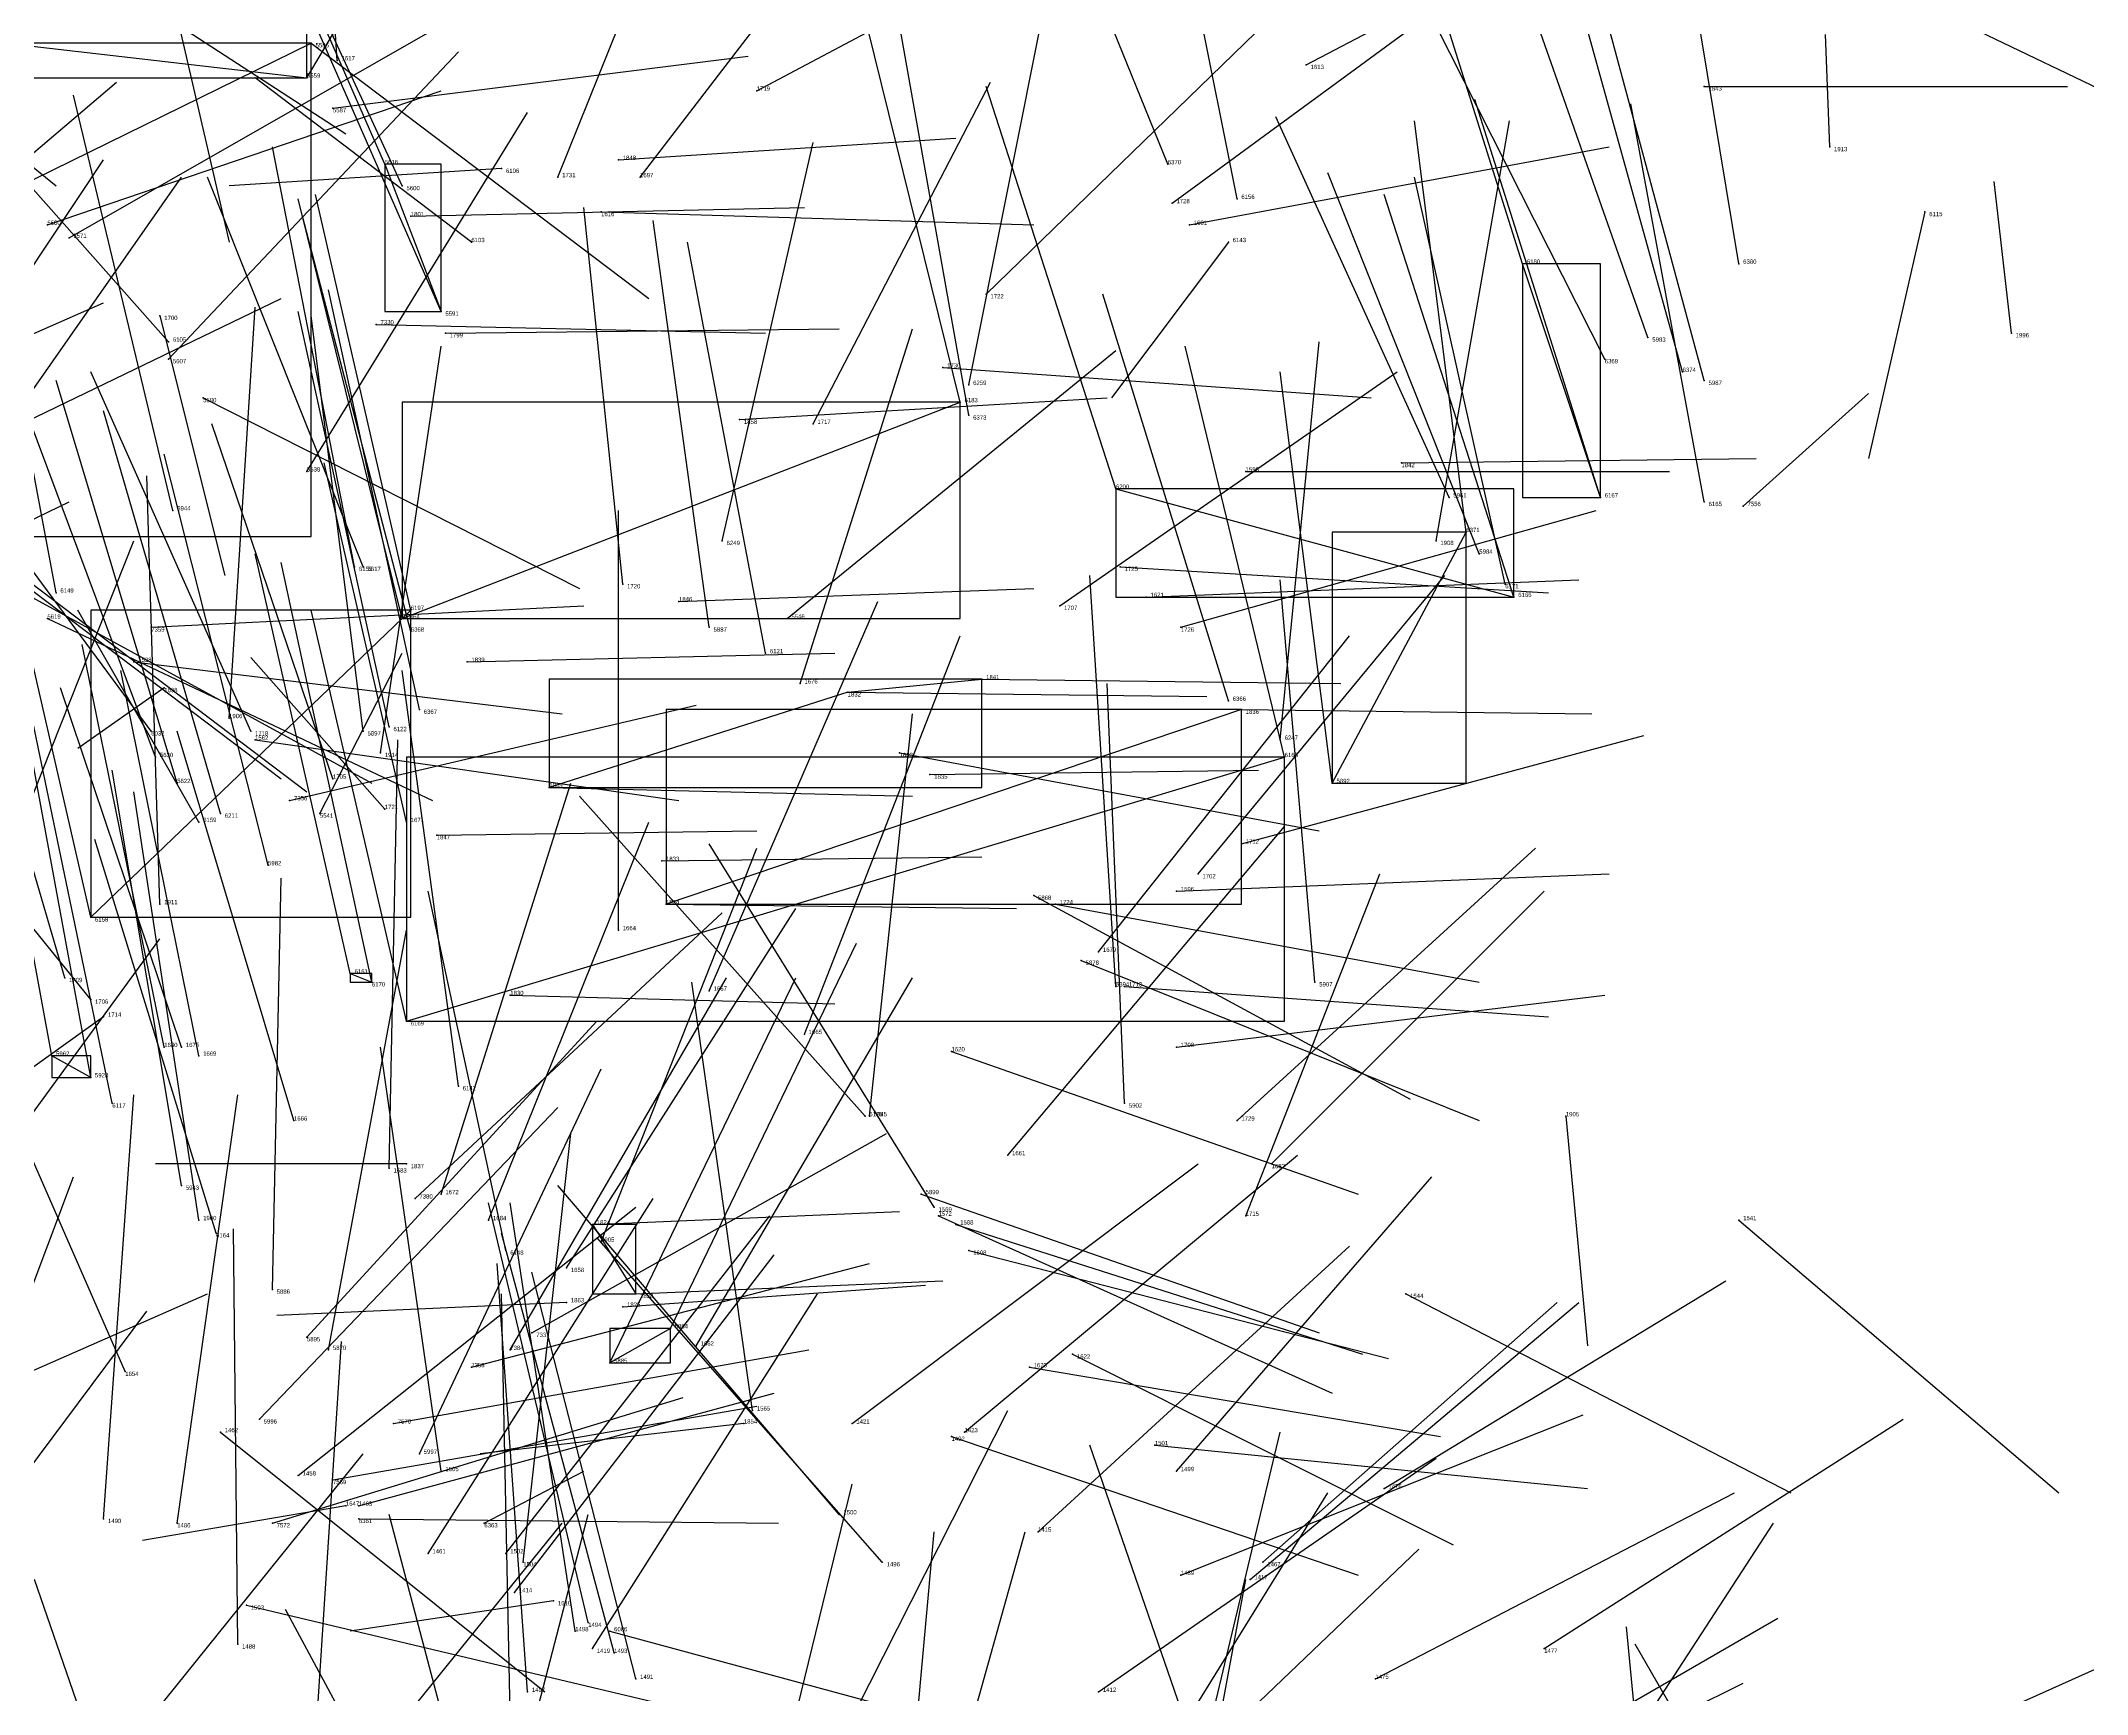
# Model space of a CAD drawing. Extents: x 59.1 to 70.8, y 600.3 to 605.1.
# Drawn here: x 67.4645 to 67.9375, y 603.9375 to 604.3195 of the extents above; entities that cross this region are included whole.
import ezdxf

# ---------------------------------------------------------------- set-up
doc = ezdxf.new("R2010")
doc.units = 0
for name, color, linetype in [('Clients', 3, 'CONTINUOUS'), ('Facilities', 3, 'CONTINUOUS'), ('Facilities_lines', 3, 'CONTINUOUS'), ('Min_max_boxes', 1, 'CONTINUOUS'), ('Normals', 1, 'CONTINUOUS'), ('Source_points', 5, 'CONTINUOUS'), ('Text', 3, 'CONTINUOUS')]:
    doc.layers.add(name, color=color, linetype=linetype)

msp = doc.modelspace()

# ---------------------------------------------------------------- linework, layer by layer
at = {"layer": 'Clients', "color": 5}
for p in [(67.527, 604.319, 454.376), (67.526, 604.311, 454.491), (67.807, 604.268, 453.675), (67.557, 604.257, 454.157), (67.677, 604.236, 453.695), (67.794, 604.206, 453.577), (67.805, 604.191, 453.707), (67.682, 604.172, 448.595), (67.752, 604.154, 453.634), (67.582, 604.147, 448.517), (67.476, 604.117, 453.85), (67.609, 604.12, 448.551), (67.541, 604.102, 453.667), (67.467, 604.085, 453.713), (67.602, 604.03, 448.551), (67.596, 604.014, 453.254)]:
    msp.add_point(p, dxfattribs=at)
at = {"layer": 'Facilities', "color": 3}
for p in [(67.533, 604.315, 452.743), (67.757, 604.314, 452.865), (67.63, 604.308, 452.739), (67.849, 604.309, 448.743), (67.532, 604.304, 454.423), (67.544, 604.291, 454.15), (67.598, 604.292, 448.657), (67.725, 604.291, 453.831), (67.878, 604.295, 449.548), (67.548, 604.286, 454.215), (67.571, 604.29, 457.759), (67.584, 604.288, 452.679), (67.603, 604.288, 452.668), (67.726, 604.282, 452.742), (67.741, 604.283, 453.681), (67.466, 604.277, 454.606), (67.55, 604.279, 448.488), (67.594, 604.28, 452.987), (67.73, 604.277, 452.939), (67.9, 604.28, 457.676), (67.471, 604.274, 454.599), (67.564, 604.273, 457.641), (67.739, 604.273, 457.819), (67.857, 604.268, 453.688), (67.683, 604.261, 452.644), (67.492, 604.256, 452.808), (67.542, 604.254, 461.869), (67.494, 604.25, 457.692), (67.558, 604.252, 448.445), (67.836, 604.251, 453.868), (67.92, 604.252, 449.548), (67.494, 604.246, 454.457), (67.673, 604.244, 452.931), (67.826, 604.246, 453.934), (67.679, 604.24, 456.631), (67.844, 604.243, 453.736), (67.849, 604.241, 453.799), (67.502, 604.237, 454.388), (67.626, 604.232, 448.669), (67.643, 604.231, 452.584), (67.679, 604.233, 453.54), (67.526, 604.22, 455.859), (67.743, 604.22, 452.816), (67.779, 604.222, 448.678), (67.713, 604.216, 453.78), (67.495, 604.211, 453.648), (67.79, 604.214, 453.873), (67.825, 604.214, 453.7), (67.849, 604.213, 453.686), (67.858, 604.212, 461.919), (67.622, 604.204, 456.636), (67.787, 604.204, 449.35), (67.797, 604.201, 453.773), (67.537, 604.198, 453.641), (67.539, 604.198, 454.106), (67.714, 604.198, 452.789), (67.468, 604.192, 453.572), (67.599, 604.194, 452.53), (67.803, 604.194, 453.639), (67.55, 604.188, 453.77), (67.612, 604.19, 448.672), (67.7, 604.189, 452.578), (67.72, 604.191, 452.723), (67.466, 604.186, 454.225), (67.49, 604.184, 461.441), (67.548, 604.186, 453.704), (67.55, 604.183, 453.836), (67.619, 604.184, 453.448), (67.637, 604.186, 455.805), (67.728, 604.184, 452.657), (67.632, 604.178, 453.528), (67.486, 604.176, 453.206), (67.563, 604.176, 448.56), (67.493, 604.17, 452.753), (67.64, 604.171, 452.465), (67.651, 604.169, 448.61), (67.508, 604.163, 449.257), (67.552, 604.165, 453.643), (67.739, 604.167, 453.754), (67.742, 604.165, 448.67), (67.49, 604.16, 457.364), (67.513, 604.16, 452.605), (67.539, 604.16, 453.466), (67.545, 604.161, 453.554), (67.491, 604.154, 454.082), (67.514, 604.158, 453.138), (67.543, 604.155, 449.267), (67.663, 604.155, 452.857), (67.751, 604.158, 456.665), (67.532, 604.149, 452.535), (67.67, 604.15, 448.67), (67.496, 604.148, 454.013), (67.522, 604.144, 461.278), (67.763, 604.148, 453.381), (67.506, 604.141, 453.944), (67.529, 604.141, 455.865), (67.544, 604.142, 452.839), (67.501, 604.139, 457.564), (67.549, 604.139, 452.462), (67.556, 604.136, 448.604), (67.608, 604.13, 448.652), (67.742, 604.134, 452.586), (67.517, 604.129, 453.873), (67.732, 604.127, 452.503), (67.694, 604.122, 453.244), (67.727, 604.123, 452.686), (67.492, 604.12, 449.163), (67.699, 604.12, 452.783), (67.598, 604.114, 452.38), (67.705, 604.107, 453.239), (67.709, 604.109, 452.34), (67.47, 604.103, 452.899), (67.536, 604.104, 453.734), (67.759, 604.102, 453.422), (67.476, 604.098, 452.824), (67.573, 604.099, 448.597), (67.619, 604.1, 452.252), (67.713, 604.101, 453.37), (67.715, 604.101, 452.713), (67.479, 604.094, 452.749), (67.549, 604.093, 453.598), (67.641, 604.09, 452.181), (67.493, 604.087, 452.677), (67.497, 604.087, 452.526), (67.501, 604.085, 452.452), (67.675, 604.086, 452.903), (67.727, 604.087, 452.644), (67.476, 604.08, 453.713), (67.561, 604.078, 453.465), (67.481, 604.074, 453.644), (67.715, 604.074, 453.253), (67.523, 604.07, 452.384), (67.655, 604.071, 457.826), (67.656, 604.071, 453.343), (67.741, 604.07, 452.512), (67.817, 604.071, 449.489), (67.545, 604.059, 452.31), (67.549, 604.06, 448.599), (67.688, 604.062, 452.116), (67.749, 604.06, 452.445), (67.497, 604.055, 453.574), (67.551, 604.052, 460.897), (67.557, 604.053, 452.238), (67.668, 604.053, 453.273), (67.671, 604.05, 453.208), (67.501, 604.047, 449.166), (67.568, 604.047, 452.167), (67.592, 604.046, 448.539), (67.672, 604.048, 453.142), (67.676, 604.046, 452.878), (67.743, 604.048, 452.555), (67.857, 604.047, 453.154), (67.505, 604.044, 453.506), (67.572, 604.04, 457.8), (67.594, 604.042, 453.321), (67.679, 604.04, 452.812), (67.586, 604.036, 452.096), (67.518, 604.031, 453.368), (67.586, 604.028, 448.605), (67.599, 604.027, 448.508), (67.78, 604.03, 453.087), (67.578, 604.021, 461.075), (67.61, 604.022, 453.252), (67.526, 604.02, 453.3), (67.531, 604.017, 453.232), (67.573, 604.017, 460.856), (67.616, 604.018, 452.025), (67.484, 604.012, 452.355), (67.564, 604.013, 461.201), (67.693, 604.013, 452.768), (67.703, 604.016, 452.677), (67.629, 604.003, 453.114), (67.506, 603.998, 452.288), (67.515, 604.001, 453.326), (67.546, 604, 461.331), (67.627, 604, 448.613), (67.652, 604, 451.957), (67.678, 603.998, 451.98), (67.552, 603.993, 453.277), (67.675, 603.997, 452.87), (67.722, 603.995, 452.607), (67.524, 603.988, 452.214), (67.557, 603.989, 453.16), (67.727, 603.989, 452.538), (67.532, 603.987, 461.458), (67.775, 603.985, 452.408), (67.535, 603.981, 448.577), (67.538, 603.981, 452.141), (67.649, 603.979, 452.849), (67.479, 603.978, 452.59), (67.496, 603.977, 452.948), (67.518, 603.977, 461.585), (67.538, 603.978, 454.902), (67.567, 603.977, 455.964), (67.695, 603.975, 451.891), (67.554, 603.97, 452.071), (67.572, 603.97, 453.092), (67.576, 603.968, 453.025), (67.659, 603.968, 452.975), (67.728, 603.965, 452.582), (67.747, 603.968, 452.471), (67.574, 603.961, 451.998), (67.744, 603.964, 451.898), (67.512, 603.958, 453.096), (67.583, 603.959, 448.525), (67.588, 603.952, 452.954), (67.591, 603.954, 452.888), (67.596, 603.952, 457.728), (67.51, 603.949, 452.518), (67.592, 603.948, 451.93), (67.597, 603.947, 452.824), (67.812, 603.948, 452.285), (67.602, 603.941, 452.69), (67.773, 603.941, 452.333), (67.577, 603.938, 452.548), (67.709, 603.938, 451.833)]:
    msp.add_point(p, dxfattribs=at)
at = {"layer": 'Facilities_lines', "color": 3}
for p, q in [((67.351, 604.331, 454.446), (67.526, 604.311, 454.491)), ((67.368, 604.241, 454.321), (67.527, 604.319, 454.376)), ((67.544, 604.291, 454.15), (67.557, 604.257, 454.157)), ((67.825, 604.214, 453.7), (67.807, 604.268, 453.675)), ((67.548, 604.186, 453.704), (67.677, 604.236, 453.695)), ((67.713, 604.216, 453.78), (67.805, 604.191, 453.707)), ((67.763, 604.148, 453.381), (67.794, 604.206, 453.577)), ((67.55, 604.188, 453.77), (67.476, 604.117, 453.85)), ((67.651, 604.169, 448.61), (67.582, 604.147, 448.517)), ((67.651, 604.169, 448.61), (67.682, 604.172, 448.595)), ((67.742, 604.165, 448.67), (67.609, 604.12, 448.551)), ((67.549, 604.093, 453.598), (67.752, 604.154, 453.634)), ((67.536, 604.104, 453.734), (67.541, 604.102, 453.667)), ((67.476, 604.08, 453.713), (67.467, 604.085, 453.713)), ((67.592, 604.046, 448.539), (67.602, 604.03, 448.551)), ((67.61, 604.022, 453.252), (67.596, 604.014, 453.254))]:
    msp.add_line(p, q, dxfattribs=at)
at = {"layer": 'Min_max_boxes', "color": 1}
for p, q in [((67.526, 604.311, 454.446), (67.526, 604.331, 454.446)), ((67.526, 604.311, 454.491), (67.526, 604.331, 454.491)), ((67.527, 604.319, 454.321), (67.359, 604.319, 454.321)), ((67.527, 604.319, 454.376), (67.359, 604.319, 454.376)), ((67.527, 604.205, 454.321), (67.527, 604.319, 454.321)), ((67.527, 604.205, 454.376), (67.527, 604.319, 454.376)), ((67.527, 604.319, 454.321), (67.527, 604.319, 454.376)), ((67.351, 604.311, 454.446), (67.526, 604.311, 454.446)), ((67.351, 604.311, 454.491), (67.526, 604.311, 454.491)), ((67.526, 604.311, 454.446), (67.526, 604.311, 454.491)), ((67.557, 604.291, 454.15), (67.544, 604.291, 454.15)), ((67.544, 604.291, 454.15), (67.544, 604.257, 454.15)), ((67.557, 604.291, 454.157), (67.544, 604.291, 454.157)), ((67.544, 604.291, 454.157), (67.544, 604.257, 454.157)), ((67.544, 604.291, 454.15), (67.544, 604.291, 454.157)), ((67.557, 604.257, 454.15), (67.557, 604.291, 454.15)), ((67.557, 604.257, 454.157), (67.557, 604.291, 454.157)), ((67.557, 604.291, 454.15), (67.557, 604.291, 454.157)), ((67.825, 604.268, 453.675), (67.807, 604.268, 453.675)), ((67.807, 604.268, 453.675), (67.807, 604.214, 453.675)), ((67.825, 604.268, 453.7), (67.807, 604.268, 453.7)), ((67.807, 604.268, 453.7), (67.807, 604.214, 453.7)), ((67.807, 604.268, 453.675), (67.807, 604.268, 453.7)), ((67.825, 604.214, 453.675), (67.825, 604.268, 453.675)), ((67.825, 604.214, 453.7), (67.825, 604.268, 453.7)), ((67.825, 604.268, 453.675), (67.825, 604.268, 453.7)), ((67.544, 604.257, 454.15), (67.557, 604.257, 454.15)), ((67.544, 604.257, 454.157), (67.557, 604.257, 454.157)), ((67.544, 604.257, 454.15), (67.544, 604.257, 454.157)), ((67.557, 604.257, 454.15), (67.557, 604.257, 454.157)), ((67.677, 604.236, 453.695), (67.548, 604.236, 453.695)), ((67.548, 604.236, 453.695), (67.548, 604.186, 453.695)), ((67.677, 604.236, 453.704), (67.548, 604.236, 453.704)), ((67.548, 604.236, 453.704), (67.548, 604.186, 453.704)), ((67.548, 604.236, 453.695), (67.548, 604.236, 453.704)), ((67.677, 604.186, 453.695), (67.677, 604.236, 453.695)), ((67.677, 604.186, 453.704), (67.677, 604.236, 453.704)), ((67.677, 604.236, 453.695), (67.677, 604.236, 453.704)), ((67.805, 604.216, 453.707), (67.713, 604.216, 453.707)), ((67.713, 604.216, 453.707), (67.713, 604.191, 453.707)), ((67.805, 604.216, 453.78), (67.713, 604.216, 453.78)), ((67.713, 604.216, 453.78), (67.713, 604.191, 453.78)), ((67.713, 604.216, 453.707), (67.713, 604.216, 453.78)), ((67.805, 604.191, 453.707), (67.805, 604.216, 453.707)), ((67.805, 604.191, 453.78), (67.805, 604.216, 453.78)), ((67.805, 604.216, 453.707), (67.805, 604.216, 453.78)), ((67.807, 604.214, 453.675), (67.825, 604.214, 453.675)), ((67.807, 604.214, 453.7), (67.825, 604.214, 453.7)), ((67.807, 604.214, 453.675), (67.807, 604.214, 453.7)), ((67.825, 604.214, 453.675), (67.825, 604.214, 453.7)), ((67.794, 604.206, 453.381), (67.763, 604.206, 453.381)), ((67.763, 604.206, 453.381), (67.763, 604.148, 453.381)), ((67.794, 604.206, 453.577), (67.763, 604.206, 453.577)), ((67.763, 604.206, 453.577), (67.763, 604.148, 453.577)), ((67.763, 604.206, 453.381), (67.763, 604.206, 453.577)), ((67.794, 604.148, 453.381), (67.794, 604.206, 453.381)), ((67.794, 604.148, 453.577), (67.794, 604.206, 453.577)), ((67.794, 604.206, 453.381), (67.794, 604.206, 453.577)), ((67.359, 604.205, 454.321), (67.527, 604.205, 454.321)), ((67.359, 604.205, 454.376), (67.527, 604.205, 454.376)), ((67.527, 604.205, 454.321), (67.527, 604.205, 454.376)), ((67.55, 604.188, 453.77), (67.476, 604.188, 453.77)), ((67.476, 604.188, 453.77), (67.476, 604.117, 453.77)), ((67.55, 604.188, 453.85), (67.476, 604.188, 453.85)), ((67.476, 604.188, 453.85), (67.476, 604.117, 453.85)), ((67.476, 604.188, 453.77), (67.476, 604.188, 453.85)), ((67.55, 604.117, 453.77), (67.55, 604.188, 453.77)), ((67.55, 604.117, 453.85), (67.55, 604.188, 453.85)), ((67.55, 604.188, 453.77), (67.55, 604.188, 453.85)), ((67.713, 604.191, 453.707), (67.805, 604.191, 453.707)), ((67.713, 604.191, 453.78), (67.805, 604.191, 453.78)), ((67.713, 604.191, 453.707), (67.713, 604.191, 453.78)), ((67.805, 604.191, 453.707), (67.805, 604.191, 453.78)), ((67.548, 604.186, 453.695), (67.677, 604.186, 453.695)), ((67.548, 604.186, 453.704), (67.677, 604.186, 453.704)), ((67.548, 604.186, 453.695), (67.548, 604.186, 453.704)), ((67.677, 604.186, 453.695), (67.677, 604.186, 453.704)), ((67.682, 604.172, 448.517), (67.582, 604.172, 448.517)), ((67.582, 604.172, 448.517), (67.582, 604.147, 448.517)), ((67.682, 604.172, 448.61), (67.582, 604.172, 448.61)), ((67.582, 604.172, 448.61), (67.582, 604.147, 448.61)), ((67.582, 604.172, 448.517), (67.582, 604.172, 448.61)), ((67.682, 604.147, 448.517), (67.682, 604.172, 448.517)), ((67.682, 604.147, 448.61), (67.682, 604.172, 448.61)), ((67.682, 604.172, 448.517), (67.682, 604.172, 448.61)), ((67.742, 604.165, 448.551), (67.609, 604.165, 448.551)), ((67.609, 604.165, 448.551), (67.609, 604.12, 448.551)), ((67.742, 604.165, 448.67), (67.609, 604.165, 448.67)), ((67.609, 604.165, 448.67), (67.609, 604.12, 448.67)), ((67.609, 604.165, 448.551), (67.609, 604.165, 448.67)), ((67.742, 604.12, 448.551), (67.742, 604.165, 448.551)), ((67.742, 604.12, 448.67), (67.742, 604.165, 448.67)), ((67.742, 604.165, 448.551), (67.742, 604.165, 448.67)), ((67.752, 604.154, 453.598), (67.549, 604.154, 453.598)), ((67.549, 604.154, 453.598), (67.549, 604.093, 453.598)), ((67.752, 604.154, 453.634), (67.549, 604.154, 453.634)), ((67.549, 604.154, 453.634), (67.549, 604.093, 453.634)), ((67.549, 604.154, 453.598), (67.549, 604.154, 453.634)), ((67.752, 604.093, 453.598), (67.752, 604.154, 453.598)), ((67.752, 604.093, 453.634), (67.752, 604.154, 453.634)), ((67.752, 604.154, 453.598), (67.752, 604.154, 453.634)), ((67.582, 604.147, 448.517), (67.682, 604.147, 448.517)), ((67.582, 604.147, 448.61), (67.682, 604.147, 448.61)), ((67.582, 604.147, 448.517), (67.582, 604.147, 448.61)), ((67.682, 604.147, 448.517), (67.682, 604.147, 448.61)), ((67.763, 604.148, 453.381), (67.794, 604.148, 453.381)), ((67.763, 604.148, 453.577), (67.794, 604.148, 453.577)), ((67.763, 604.148, 453.381), (67.763, 604.148, 453.577)), ((67.794, 604.148, 453.381), (67.794, 604.148, 453.577)), ((67.476, 604.117, 453.77), (67.55, 604.117, 453.77)), ((67.476, 604.117, 453.85), (67.55, 604.117, 453.85)), ((67.476, 604.117, 453.77), (67.476, 604.117, 453.85)), ((67.55, 604.117, 453.77), (67.55, 604.117, 453.85)), ((67.609, 604.12, 448.551), (67.742, 604.12, 448.551)), ((67.609, 604.12, 448.67), (67.742, 604.12, 448.67)), ((67.609, 604.12, 448.551), (67.609, 604.12, 448.67)), ((67.742, 604.12, 448.551), (67.742, 604.12, 448.67)), ((67.541, 604.104, 453.667), (67.536, 604.104, 453.667)), ((67.536, 604.104, 453.667), (67.536, 604.102, 453.667)), ((67.541, 604.104, 453.734), (67.536, 604.104, 453.734)), ((67.536, 604.104, 453.734), (67.536, 604.102, 453.734)), ((67.536, 604.104, 453.667), (67.536, 604.104, 453.734)), ((67.536, 604.102, 453.667), (67.541, 604.102, 453.667)), ((67.536, 604.102, 453.734), (67.541, 604.102, 453.734)), ((67.536, 604.102, 453.667), (67.536, 604.102, 453.734)), ((67.541, 604.102, 453.667), (67.541, 604.104, 453.667)), ((67.541, 604.102, 453.734), (67.541, 604.104, 453.734)), ((67.541, 604.104, 453.667), (67.541, 604.104, 453.734)), ((67.541, 604.102, 453.667), (67.541, 604.102, 453.734)), ((67.549, 604.093, 453.598), (67.752, 604.093, 453.598)), ((67.549, 604.093, 453.634), (67.752, 604.093, 453.634)), ((67.549, 604.093, 453.598), (67.549, 604.093, 453.634)), ((67.752, 604.093, 453.598), (67.752, 604.093, 453.634)), ((67.476, 604.085, 453.713), (67.467, 604.085, 453.713)), ((67.467, 604.085, 453.713), (67.467, 604.08, 453.713)), ((67.476, 604.085, 453.713), (67.467, 604.085, 453.713)), ((67.467, 604.085, 453.713), (67.467, 604.08, 453.713)), ((67.467, 604.085, 453.713), (67.467, 604.085, 453.713)), ((67.476, 604.08, 453.713), (67.476, 604.085, 453.713)), ((67.476, 604.08, 453.713), (67.476, 604.085, 453.713)), ((67.476, 604.085, 453.713), (67.476, 604.085, 453.713)), ((67.467, 604.08, 453.713), (67.476, 604.08, 453.713)), ((67.467, 604.08, 453.713), (67.476, 604.08, 453.713)), ((67.467, 604.08, 453.713), (67.467, 604.08, 453.713)), ((67.476, 604.08, 453.713), (67.476, 604.08, 453.713)), ((67.602, 604.046, 448.539), (67.592, 604.046, 448.539)), ((67.592, 604.046, 448.539), (67.592, 604.03, 448.539)), ((67.602, 604.046, 448.551), (67.592, 604.046, 448.551)), ((67.592, 604.046, 448.551), (67.592, 604.03, 448.551)), ((67.592, 604.046, 448.539), (67.592, 604.046, 448.551)), ((67.602, 604.03, 448.539), (67.602, 604.046, 448.539)), ((67.602, 604.03, 448.551), (67.602, 604.046, 448.551)), ((67.602, 604.046, 448.539), (67.602, 604.046, 448.551)), ((67.592, 604.03, 448.539), (67.602, 604.03, 448.539)), ((67.592, 604.03, 448.551), (67.602, 604.03, 448.551)), ((67.592, 604.03, 448.539), (67.592, 604.03, 448.551)), ((67.602, 604.03, 448.539), (67.602, 604.03, 448.551)), ((67.61, 604.022, 453.252), (67.596, 604.022, 453.252)), ((67.596, 604.022, 453.252), (67.596, 604.014, 453.252)), ((67.61, 604.022, 453.254), (67.596, 604.022, 453.254)), ((67.596, 604.022, 453.254), (67.596, 604.014, 453.254)), ((67.596, 604.022, 453.252), (67.596, 604.022, 453.254)), ((67.61, 604.014, 453.252), (67.61, 604.022, 453.252)), ((67.61, 604.014, 453.254), (67.61, 604.022, 453.254)), ((67.61, 604.022, 453.252), (67.61, 604.022, 453.254)), ((67.596, 604.014, 453.252), (67.61, 604.014, 453.252)), ((67.596, 604.014, 453.254), (67.61, 604.014, 453.254)), ((67.596, 604.014, 453.252), (67.596, 604.014, 453.254)), ((67.61, 604.014, 453.252), (67.61, 604.014, 453.254))]:
    msp.add_line(p, q, dxfattribs=at)
at = {"layer": 'Normals', "color": 1}
for p, q in [((67.526, 604.311, 454.491), (67.576, 604.395, 454.511)), ((67.533, 604.315, 452.743), (67.528, 604.391, 452.678)), ((67.544, 604.291, 454.15), (67.505, 604.38, 454.127)), ((67.725, 604.291, 453.831), (67.689, 604.38, 453.803)), ((67.741, 604.283, 453.681), (67.722, 604.378, 453.656)), ((67.548, 604.286, 454.215), (67.507, 604.375, 454.195)), ((67.584, 604.288, 452.679), (67.615, 604.365, 452.623)), ((67.603, 604.288, 452.668), (67.656, 604.357, 452.619)), ((67.757, 604.314, 452.865), (67.839, 604.357, 452.827)), ((67.807, 604.268, 453.675), (67.778, 604.36, 453.647)), ((67.857, 604.268, 453.688), (67.842, 604.359, 453.649)), ((67.452, 604.352, 454.315), (67.535, 604.298, 454.332)), ((67.63, 604.308, 452.739), (67.711, 604.351, 452.699)), ((67.393, 604.347, 454.388), (67.468, 604.286, 454.412)), ((67.557, 604.257, 454.157), (67.518, 604.346, 454.134)), ((67.493, 604.338, 452.808), (67.508, 604.273, 452.883)), ((67.836, 604.251, 453.868), (67.805, 604.339, 453.833)), ((67.726, 604.282, 452.742), (67.801, 604.337, 452.705)), ((67.677, 604.236, 453.695), (67.653, 604.333, 453.684)), ((67.679, 604.233, 453.54), (67.662, 604.329, 453.517)), ((67.679, 604.24, 456.631), (67.697, 604.33, 456.591)), ((67.826, 604.246, 453.934), (67.783, 604.331, 453.903)), ((67.844, 604.243, 453.736), (67.819, 604.333, 453.7)), ((67.849, 604.241, 453.799), (67.825, 604.33, 453.761)), ((67.962, 604.298, 457.631), (67.889, 604.333, 457.689)), ((67.683, 604.261, 452.644), (67.748, 604.324, 452.602)), ((67.471, 604.274, 454.599), (67.555, 604.322, 454.625)), ((67.527, 604.319, 454.376), (67.605, 604.26, 454.397)), ((67.878, 604.295, 449.548), (67.877, 604.321, 449.645)), ((67.494, 604.246, 454.457), (67.561, 604.317, 454.478)), ((67.532, 604.304, 454.423), (67.628, 604.316, 454.449)), ((67.408, 604.247, 454.779), (67.482, 604.31, 454.803)), ((67.564, 604.273, 457.641), (67.514, 604.311, 457.719)), ((67.643, 604.231, 452.584), (67.684, 604.31, 452.538)), ((67.466, 604.277, 454.606), (67.557, 604.308, 454.634)), ((67.495, 604.211, 453.648), (67.472, 604.307, 453.633)), ((67.713, 604.216, 453.78), (67.683, 604.309, 453.757)), ((67.825, 604.214, 453.7), (67.796, 604.306, 453.672)), ((67.849, 604.213, 453.686), (67.832, 604.305, 453.65)), ((67.849, 604.309, 448.743), (67.933, 604.309, 448.689)), ((67.526, 604.22, 455.859), (67.577, 604.303, 455.883)), ((67.79, 604.214, 453.873), (67.75, 604.302, 453.849)), ((67.794, 604.206, 453.577), (67.782, 604.301, 453.549)), ((67.787, 604.204, 449.35), (67.804, 604.301, 449.331)), ((67.598, 604.292, 448.657), (67.676, 604.297, 448.595)), ((67.622, 604.204, 456.636), (67.643, 604.296, 456.602)), ((67.425, 604.211, 455.849), (67.479, 604.292, 455.872)), ((67.537, 604.198, 453.641), (67.518, 604.295, 453.626)), ((67.73, 604.277, 452.939), (67.827, 604.295, 452.921)), ((67.441, 604.208, 454.499), (67.497, 604.288, 454.52)), ((67.468, 604.192, 453.572), (67.45, 604.288, 453.551)), ((67.494, 604.25, 457.692), (67.462, 604.286, 457.78)), ((67.539, 604.198, 454.106), (67.503, 604.288, 454.083)), ((67.571, 604.29, 457.759), (67.508, 604.286, 457.837)), ((67.797, 604.201, 453.773), (67.762, 604.289, 453.742)), ((67.803, 604.194, 453.639), (67.782, 604.288, 453.612)), ((67.92, 604.252, 449.548), (67.916, 604.287, 449.642)), ((67.548, 604.186, 453.704), (67.524, 604.283, 453.694)), ((67.55, 604.188, 453.77), (67.528, 604.284, 453.756)), ((67.805, 604.191, 453.707), (67.775, 604.284, 453.683)), ((67.55, 604.183, 453.836), (67.525, 604.279, 453.82)), ((67.55, 604.279, 448.488), (67.641, 604.281, 448.447)), ((67.599, 604.194, 452.53), (67.59, 604.281, 452.481)), ((67.594, 604.28, 452.987), (67.694, 604.277, 452.985)), ((67.619, 604.184, 453.448), (67.606, 604.278, 453.417)), ((67.9, 604.28, 457.676), (67.887, 604.223, 457.757)), ((67.632, 604.178, 453.528), (67.614, 604.273, 453.503)), ((67.739, 604.273, 457.819), (67.712, 604.237, 457.908)), ((67.39, 604.22, 454.855), (67.479, 604.259, 454.878)), ((67.433, 604.218, 454.636), (67.52, 604.26, 454.663)), ((67.508, 604.163, 449.257), (67.514, 604.258, 449.227)), ((67.552, 604.165, 453.643), (67.531, 604.262, 453.63)), ((67.739, 604.167, 453.754), (67.71, 604.261, 453.736)), ((67.492, 604.256, 452.808), (67.507, 604.196, 452.887)), ((67.545, 604.161, 453.554), (67.524, 604.257, 453.534)), ((67.539, 604.16, 453.466), (67.527, 604.256, 453.441)), ((67.542, 604.254, 461.869), (67.632, 604.252, 461.913)), ((67.558, 604.252, 448.445), (67.649, 604.253, 448.403)), ((67.64, 604.171, 452.465), (67.666, 604.253, 452.414)), ((67.543, 604.155, 449.267), (67.557, 604.249, 449.235)), ((67.752, 604.154, 453.634), (67.729, 604.249, 453.614)), ((67.751, 604.158, 456.665), (67.76, 604.25, 456.626)), ((67.491, 604.154, 454.082), (67.457, 604.245, 454.057)), ((67.637, 604.186, 455.805), (67.713, 604.248, 455.789)), ((67.673, 604.244, 452.931), (67.772, 604.237, 452.921)), ((67.496, 604.148, 454.013), (67.468, 604.241, 453.99)), ((67.513, 604.16, 452.605), (67.476, 604.243, 452.562)), ((67.7, 604.189, 452.578), (67.778, 604.243, 452.546)), ((67.763, 604.148, 453.381), (67.751, 604.243, 453.352)), ((67.506, 604.141, 453.944), (67.479, 604.234, 453.92)), ((67.502, 604.237, 454.388), (67.589, 604.193, 454.411)), ((67.626, 604.232, 448.669), (67.711, 604.237, 448.617)), ((67.858, 604.212, 461.919), (67.887, 604.238, 462.011)), ((67.532, 604.149, 452.535), (67.504, 604.231, 452.485)), ((67.517, 604.129, 453.873), (67.493, 604.224, 453.854)), ((67.549, 604.139, 452.462), (67.53, 604.222, 452.409)), ((67.743, 604.22, 452.816), (67.841, 604.22, 452.837)), ((67.779, 604.222, 448.678), (67.861, 604.223, 448.62)), ((67.492, 604.12, 449.163), (67.489, 604.219, 449.154)), ((67.384, 604.171, 454.628), (67.471, 604.213, 454.655)), ((67.476, 604.117, 453.85), (67.454, 604.213, 453.835)), ((67.598, 604.114, 452.38), (67.598, 604.211, 452.355)), ((67.728, 604.184, 452.657), (67.824, 604.211, 452.65)), ((67.442, 604.208, 454.433), (67.52, 604.149, 454.452)), ((67.49, 604.16, 457.364), (67.456, 604.206, 457.446)), ((67.448, 604.205, 454.363), (67.526, 604.146, 454.384)), ((67.449, 604.111, 453.047), (67.486, 604.204, 453.054)), ((67.536, 604.104, 453.734), (67.514, 604.201, 453.723)), ((67.541, 604.102, 453.667), (67.52, 604.199, 453.656)), ((67.714, 604.198, 452.789), (67.813, 604.192, 452.802)), ((67.455, 604.195, 454.293), (67.541, 604.148, 454.311)), ((67.612, 604.19, 448.672), (67.694, 604.193, 448.614)), ((67.713, 604.101, 453.37), (67.707, 604.196, 453.34)), ((67.72, 604.191, 452.723), (67.82, 604.195, 452.719)), ((67.732, 604.127, 452.503), (67.789, 604.196, 452.457)), ((67.759, 604.102, 453.422), (67.751, 604.195, 453.387)), ((67.501, 604.139, 457.564), (67.473, 604.188, 457.647)), ((67.49, 604.184, 461.441), (67.59, 604.189, 461.436)), ((67.549, 604.093, 453.598), (67.527, 604.188, 453.579)), ((67.619, 604.1, 452.252), (67.658, 604.19, 452.233)), ((67.47, 604.103, 452.899), (67.446, 604.185, 452.951)), ((67.467, 604.085, 453.713), (67.449, 604.183, 453.7)), ((67.466, 604.186, 454.225), (67.555, 604.144, 454.242)), ((67.641, 604.09, 452.181), (67.677, 604.182, 452.162)), ((67.709, 604.109, 452.34), (67.767, 604.182, 452.305)), ((67.476, 604.08, 453.713), (67.458, 604.178, 453.7)), ((67.493, 604.087, 452.677), (67.474, 604.18, 452.647)), ((67.529, 604.141, 455.865), (67.548, 604.178, 455.956)), ((67.563, 604.176, 448.56), (67.648, 604.178, 448.507)), ((67.501, 604.085, 452.452), (67.483, 604.174, 452.41)), ((67.486, 604.176, 453.206), (67.585, 604.164, 453.212)), ((67.544, 604.142, 452.839), (67.513, 604.177, 452.927)), ((67.561, 604.078, 453.465), (67.548, 604.174, 453.438)), ((67.481, 604.074, 453.644), (67.461, 604.17, 453.623)), ((67.497, 604.087, 452.526), (67.469, 604.17, 452.478)), ((67.493, 604.17, 452.753), (67.473, 604.156, 452.85)), ((67.651, 604.169, 448.61), (67.734, 604.168, 448.555)), ((67.682, 604.172, 448.595), (67.765, 604.171, 448.54)), ((67.715, 604.074, 453.253), (67.711, 604.171, 453.229)), ((67.522, 604.144, 461.278), (67.616, 604.166, 461.252)), ((67.656, 604.071, 453.343), (67.666, 604.164, 453.308)), ((67.742, 604.165, 448.67), (67.823, 604.164, 448.611)), ((67.523, 604.07, 452.384), (67.496, 604.16, 452.349)), ((67.742, 604.134, 452.586), (67.835, 604.159, 452.558)), ((67.514, 604.158, 453.138), (67.612, 604.144, 453.149)), ((67.545, 604.059, 452.31), (67.547, 604.158, 452.294)), ((67.663, 604.155, 452.857), (67.76, 604.137, 452.873)), ((67.497, 604.055, 453.574), (67.481, 604.151, 453.553)), ((67.67, 604.15, 448.67), (67.746, 604.151, 448.606)), ((67.501, 604.047, 449.166), (67.486, 604.146, 449.173)), ((67.557, 604.053, 452.238), (67.587, 604.148, 452.226)), ((67.582, 604.147, 448.517), (67.666, 604.145, 448.462)), ((67.655, 604.071, 457.826), (67.589, 604.145, 457.837)), ((67.476, 604.098, 452.824), (67.442, 604.14, 452.908)), ((67.505, 604.044, 453.506), (67.477, 604.135, 453.477)), ((67.556, 604.136, 448.604), (67.63, 604.137, 448.537)), ((67.568, 604.047, 452.167), (67.605, 604.139, 452.155)), ((67.688, 604.062, 452.116), (67.752, 604.138, 452.1)), ((67.594, 604.042, 453.321), (67.63, 604.133, 453.298)), ((67.608, 604.13, 448.652), (67.682, 604.131, 448.585)), ((67.671, 604.05, 453.208), (67.619, 604.134, 453.189)), ((67.741, 604.07, 452.512), (67.81, 604.133, 452.477)), ((67.518, 604.031, 453.368), (67.52, 604.126, 453.336)), ((67.727, 604.123, 452.686), (67.827, 604.127, 452.691)), ((67.743, 604.048, 452.555), (67.774, 604.127, 452.501)), ((67.572, 604.04, 457.8), (67.554, 604.123, 457.852)), ((67.694, 604.122, 453.244), (67.781, 604.075, 453.26)), ((67.749, 604.06, 452.445), (67.812, 604.123, 452.399)), ((67.551, 604.052, 460.897), (67.622, 604.118, 460.874)), ((67.586, 604.036, 452.096), (67.639, 604.119, 452.081)), ((67.609, 604.12, 448.551), (67.69, 604.119, 448.492)), ((67.699, 604.12, 452.783), (67.797, 604.102, 452.795)), ((67.435, 604.034, 462.338), (67.492, 604.112, 462.363)), ((67.531, 604.017, 453.232), (67.549, 604.114, 453.214)), ((67.61, 604.022, 453.252), (67.653, 604.111, 453.238)), ((67.705, 604.107, 453.239), (67.797, 604.07, 453.256)), ((67.573, 604.017, 460.856), (67.623, 604.103, 460.858)), ((67.596, 604.014, 453.254), (67.639, 604.103, 453.24)), ((67.629, 604.003, 453.114), (67.615, 604.102, 453.116)), ((67.616, 604.018, 452.025), (67.666, 604.103, 452.006)), ((67.484, 604.012, 452.355), (67.445, 604.101, 452.329)), ((67.573, 604.099, 448.597), (67.648, 604.097, 448.53)), ((67.715, 604.101, 452.713), (67.813, 604.094, 452.73)), ((67.727, 604.087, 452.644), (67.826, 604.099, 452.652)), ((67.479, 604.094, 452.749), (67.458, 604.079, 452.846)), ((67.526, 604.02, 453.3), (67.593, 604.093, 453.289)), ((67.557, 603.989, 453.16), (67.543, 604.087, 453.147)), ((67.675, 604.086, 452.903), (67.769, 604.053, 452.914)), ((67.552, 603.993, 453.277), (67.594, 604.082, 453.257)), ((67.479, 603.978, 452.59), (67.486, 604.076, 452.574)), ((67.496, 603.977, 452.948), (67.51, 604.076, 452.95)), ((67.515, 604.001, 453.326), (67.584, 604.073, 453.315)), ((67.817, 604.071, 449.489), (67.822, 604.018, 449.574)), ((67.576, 603.968, 453.025), (67.587, 604.067, 453.025)), ((67.578, 604.021, 461.075), (67.66, 604.067, 461.041)), ((67.549, 604.06, 448.599), (67.491, 604.06, 448.68)), ((67.652, 604, 451.957), (67.732, 604.06, 451.95)), ((67.678, 603.998, 451.98), (67.755, 604.062, 451.974)), ((67.437, 603.964, 452.44), (67.472, 604.057, 452.433)), ((67.649, 603.979, 452.849), (67.584, 604.055, 452.846)), ((67.727, 603.989, 452.538), (67.786, 604.057, 452.494)), ((67.524, 603.988, 452.214), (67.602, 604.05, 452.218)), ((67.554, 603.97, 452.071), (67.606, 604.052, 452.047)), ((67.591, 603.954, 452.888), (67.568, 604.051, 452.888)), ((67.588, 603.952, 452.954), (67.573, 604.051, 452.96)), ((67.668, 604.053, 453.273), (67.76, 604.021, 453.296)), ((67.51, 603.949, 452.518), (67.509, 604.045, 452.491)), ((67.572, 603.97, 453.092), (67.633, 604.048, 453.105)), ((67.592, 604.046, 448.539), (67.663, 604.049, 448.469)), ((67.672, 604.048, 453.142), (67.763, 604.007, 453.149)), ((67.676, 604.046, 452.878), (67.77, 604.016, 452.895)), ((67.857, 604.047, 453.154), (67.931, 603.984, 453.133)), ((67.597, 603.947, 452.824), (67.571, 604.044, 452.821)), ((67.659, 603.968, 452.975), (67.593, 604.043, 452.976)), ((67.679, 604.04, 452.812), (67.776, 604.015, 452.818)), ((67.695, 603.975, 451.891), (67.767, 604.041, 451.872)), ((67.564, 604.013, 461.201), (67.656, 604.037, 461.169)), ((67.577, 603.938, 452.548), (67.57, 604.037, 452.532)), ((67.574, 603.961, 451.998), (67.634, 604.039, 451.983)), ((67.602, 603.941, 452.69), (67.578, 604.035, 452.667)), ((67.599, 604.027, 448.508), (67.669, 604.032, 448.437)), ((67.602, 604.03, 448.551), (67.673, 604.033, 448.481)), ((67.775, 603.985, 452.408), (67.854, 604.033, 452.37)), ((67.421, 603.994, 461.853), (67.503, 604.03, 461.898)), ((67.43, 603.947, 462.353), (67.489, 604.026, 462.37)), ((67.586, 604.028, 448.605), (67.519, 604.025, 448.679)), ((67.573, 603.933, 452.696), (67.571, 604.03, 452.673)), ((67.592, 603.948, 451.93), (67.644, 604.03, 451.909)), ((67.744, 603.964, 451.898), (67.82, 604.028, 451.884)), ((67.747, 603.968, 452.471), (67.815, 604.028, 452.428)), ((67.78, 604.03, 453.087), (67.869, 603.984, 453.085)), ((67.528, 603.927, 452.446), (67.534, 604.019, 452.407)), ((67.546, 604, 461.331), (67.642, 604.017, 461.31)), ((67.693, 604.013, 452.768), (67.788, 603.997, 452.794)), ((67.703, 604.016, 452.677), (67.791, 603.972, 452.694)), ((67.538, 603.981, 452.141), (67.634, 604.007, 452.153)), ((67.518, 603.977, 461.585), (67.613, 604.006, 461.598)), ((67.532, 603.987, 461.458), (67.63, 604.004, 461.467)), ((67.646, 603.92, 451.788), (67.688, 604.003, 451.75)), ((67.506, 603.998, 452.288), (67.581, 603.938, 452.315)), ((67.627, 604, 448.613), (67.566, 603.993, 448.692)), ((67.728, 603.965, 452.582), (67.821, 604.002, 452.58)), ((67.728, 603.902, 460.923), (67.751, 603.998, 460.939)), ((67.812, 603.948, 452.285), (67.895, 604.001, 452.265)), ((67.481, 603.921, 462.528), (67.539, 603.993, 462.566)), ((67.675, 603.997, 452.87), (67.769, 603.965, 452.884)), ((67.736, 603.911, 457.707), (67.707, 603.995, 457.753)), ((67.722, 603.995, 452.607), (67.822, 603.985, 452.608)), ((67.567, 603.977, 455.964), (67.59, 603.989, 456.06)), ((67.709, 603.938, 451.833), (67.787, 603.992, 451.8)), ((67.632, 603.904, 452.487), (67.652, 603.986, 452.434)), ((67.713, 603.905, 452.446), (67.762, 603.984, 452.409)), ((67.773, 603.941, 452.333), (67.856, 603.984, 452.299)), ((67.535, 603.981, 448.577), (67.488, 603.973, 448.665)), ((67.569, 603.888, 458.248), (67.545, 603.979, 458.282)), ((67.566, 603.883, 452.307), (67.591, 603.979, 452.298)), ((67.522, 603.899, 462.193), (67.585, 603.977, 462.191)), ((67.538, 603.978, 454.902), (67.635, 603.977, 454.925)), ((67.662, 603.876, 460.308), (67.671, 603.975, 460.301)), ((67.668, 603.889, 452.464), (67.692, 603.975, 452.419)), ((67.811, 603.894, 449.071), (67.865, 603.977, 449.055)), ((67.715, 603.906, 452.376), (67.783, 603.971, 452.342)), ((67.493, 603.877, 458.232), (67.463, 603.964, 458.271)), ((67.726, 603.872, 451.656), (67.743, 603.964, 451.621)), ((67.512, 603.958, 453.096), (67.609, 603.935, 453.107)), ((67.562, 603.881, 451.995), (67.521, 603.957, 451.945)), ((67.583, 603.959, 448.525), (67.536, 603.952, 448.613)), ((67.781, 603.906, 451.831), (67.866, 603.955, 451.81)), ((67.883, 603.918, 455.638), (67.97, 603.957, 455.608)), ((67.596, 603.952, 457.728), (67.67, 603.932, 457.793)), ((67.839, 603.871, 458.297), (67.831, 603.953, 458.353)), ((67.883, 603.863, 459.43), (67.833, 603.949, 459.435)), ((67.771, 603.897, 451.753), (67.858, 603.94, 451.728))]:
    msp.add_line(p, q, dxfattribs=at)
at = {"layer": 'Source_points', "color": 5}
for p in [(67.527, 604.319, 454.376), (67.533, 604.315, 452.743), (67.526, 604.311, 454.491), (67.757, 604.314, 452.865), (67.63, 604.308, 452.739), (67.849, 604.309, 448.743), (67.532, 604.304, 454.423), (67.544, 604.291, 454.15), (67.598, 604.292, 448.657), (67.725, 604.291, 453.831), (67.878, 604.295, 449.548), (67.548, 604.286, 454.215), (67.571, 604.29, 457.759), (67.584, 604.288, 452.679), (67.603, 604.288, 452.668), (67.726, 604.282, 452.742), (67.741, 604.283, 453.681), (67.466, 604.277, 454.606), (67.55, 604.279, 448.488), (67.594, 604.28, 452.987), (67.73, 604.277, 452.939), (67.9, 604.28, 457.676), (67.471, 604.274, 454.599), (67.564, 604.273, 457.641), (67.739, 604.273, 457.819), (67.807, 604.268, 453.675), (67.857, 604.268, 453.688), (67.683, 604.261, 452.644), (67.492, 604.256, 452.808), (67.542, 604.254, 461.869), (67.557, 604.257, 454.157), (67.494, 604.25, 457.692), (67.558, 604.252, 448.445), (67.836, 604.251, 453.868), (67.92, 604.252, 449.548), (67.494, 604.246, 454.457), (67.673, 604.244, 452.931), (67.826, 604.246, 453.934), (67.679, 604.24, 456.631), (67.844, 604.243, 453.736), (67.849, 604.241, 453.799), (67.502, 604.237, 454.388), (67.677, 604.236, 453.695), (67.626, 604.232, 448.669), (67.643, 604.231, 452.584), (67.679, 604.233, 453.54), (67.526, 604.22, 455.859), (67.743, 604.22, 452.816), (67.779, 604.222, 448.678), (67.713, 604.216, 453.78), (67.495, 604.211, 453.648), (67.79, 604.214, 453.873), (67.825, 604.214, 453.7), (67.849, 604.213, 453.686), (67.858, 604.212, 461.919), (67.794, 604.206, 453.577), (67.622, 604.204, 456.636), (67.787, 604.204, 449.35), (67.797, 604.201, 453.773), (67.537, 604.198, 453.641), (67.539, 604.198, 454.106), (67.714, 604.198, 452.789), (67.468, 604.192, 453.572), (67.599, 604.194, 452.53), (67.803, 604.194, 453.639), (67.55, 604.188, 453.77), (67.612, 604.19, 448.672), (67.7, 604.189, 452.578), (67.72, 604.191, 452.723), (67.805, 604.191, 453.707), (67.466, 604.186, 454.225), (67.49, 604.184, 461.441), (67.548, 604.186, 453.704), (67.55, 604.183, 453.836), (67.619, 604.184, 453.448), (67.637, 604.186, 455.805), (67.728, 604.184, 452.657), (67.632, 604.178, 453.528), (67.486, 604.176, 453.206), (67.563, 604.176, 448.56), (67.493, 604.17, 452.753), (67.64, 604.171, 452.465), (67.651, 604.169, 448.61), (67.682, 604.172, 448.595), (67.508, 604.163, 449.257), (67.552, 604.165, 453.643), (67.739, 604.167, 453.754), (67.742, 604.165, 448.67), (67.49, 604.16, 457.364), (67.513, 604.16, 452.605), (67.539, 604.16, 453.466), (67.545, 604.161, 453.554), (67.491, 604.154, 454.082), (67.514, 604.158, 453.138), (67.543, 604.155, 449.267), (67.663, 604.155, 452.857), (67.751, 604.158, 456.665), (67.752, 604.154, 453.634), (67.532, 604.149, 452.535), (67.67, 604.15, 448.67), (67.496, 604.148, 454.013), (67.522, 604.144, 461.278), (67.582, 604.147, 448.517), (67.763, 604.148, 453.381), (67.506, 604.141, 453.944), (67.529, 604.141, 455.865), (67.544, 604.142, 452.839), (67.501, 604.139, 457.564), (67.549, 604.139, 452.462), (67.556, 604.136, 448.604), (67.608, 604.13, 448.652), (67.742, 604.134, 452.586), (67.517, 604.129, 453.873), (67.732, 604.127, 452.503), (67.694, 604.122, 453.244), (67.727, 604.123, 452.686), (67.476, 604.117, 453.85), (67.492, 604.12, 449.163), (67.609, 604.12, 448.551), (67.699, 604.12, 452.783), (67.598, 604.114, 452.38), (67.705, 604.107, 453.239), (67.709, 604.109, 452.34), (67.47, 604.103, 452.899), (67.536, 604.104, 453.734), (67.541, 604.102, 453.667), (67.759, 604.102, 453.422), (67.476, 604.098, 452.824), (67.573, 604.099, 448.597), (67.619, 604.1, 452.252), (67.713, 604.101, 453.37), (67.715, 604.101, 452.713), (67.479, 604.094, 452.749), (67.549, 604.093, 453.598), (67.641, 604.09, 452.181), (67.467, 604.085, 453.713), (67.493, 604.087, 452.677), (67.497, 604.087, 452.526), (67.501, 604.085, 452.452), (67.675, 604.086, 452.903), (67.727, 604.087, 452.644), (67.476, 604.08, 453.713), (67.561, 604.078, 453.465), (67.481, 604.074, 453.644), (67.715, 604.074, 453.253), (67.523, 604.07, 452.384), (67.655, 604.071, 457.826), (67.656, 604.071, 453.343), (67.741, 604.07, 452.512), (67.817, 604.071, 449.489), (67.545, 604.059, 452.31), (67.549, 604.06, 448.599), (67.688, 604.062, 452.116), (67.749, 604.06, 452.445), (67.497, 604.055, 453.574), (67.551, 604.052, 460.897), (67.557, 604.053, 452.238), (67.668, 604.053, 453.273), (67.671, 604.05, 453.208), (67.501, 604.047, 449.166), (67.568, 604.047, 452.167), (67.592, 604.046, 448.539), (67.672, 604.048, 453.142), (67.676, 604.046, 452.878), (67.743, 604.048, 452.555), (67.857, 604.047, 453.154), (67.505, 604.044, 453.506), (67.572, 604.04, 457.8), (67.594, 604.042, 453.321), (67.679, 604.04, 452.812), (67.586, 604.036, 452.096), (67.518, 604.031, 453.368), (67.586, 604.028, 448.605), (67.599, 604.027, 448.508), (67.602, 604.03, 448.551), (67.78, 604.03, 453.087), (67.578, 604.021, 461.075), (67.61, 604.022, 453.252), (67.526, 604.02, 453.3), (67.531, 604.017, 453.232), (67.573, 604.017, 460.856), (67.616, 604.018, 452.025), (67.484, 604.012, 452.355), (67.564, 604.013, 461.201), (67.596, 604.014, 453.254), (67.693, 604.013, 452.768), (67.703, 604.016, 452.677), (67.629, 604.003, 453.114), (67.506, 603.998, 452.288), (67.515, 604.001, 453.326), (67.546, 604, 461.331), (67.627, 604, 448.613), (67.652, 604, 451.957), (67.678, 603.998, 451.98), (67.552, 603.993, 453.277), (67.675, 603.997, 452.87), (67.722, 603.995, 452.607), (67.524, 603.988, 452.214), (67.557, 603.989, 453.16), (67.727, 603.989, 452.538), (67.532, 603.987, 461.458), (67.775, 603.985, 452.408), (67.535, 603.981, 448.577), (67.538, 603.981, 452.141), (67.649, 603.979, 452.849), (67.479, 603.978, 452.59), (67.496, 603.977, 452.948), (67.518, 603.977, 461.585), (67.538, 603.978, 454.902), (67.567, 603.977, 455.964), (67.695, 603.975, 451.891), (67.554, 603.97, 452.071), (67.572, 603.97, 453.092), (67.576, 603.968, 453.025), (67.659, 603.968, 452.975), (67.728, 603.965, 452.582), (67.747, 603.968, 452.471), (67.574, 603.961, 451.998), (67.744, 603.964, 451.898), (67.512, 603.958, 453.096), (67.583, 603.959, 448.525), (67.588, 603.952, 452.954), (67.591, 603.954, 452.888), (67.596, 603.952, 457.728), (67.51, 603.949, 452.518), (67.592, 603.948, 451.93), (67.597, 603.947, 452.824), (67.812, 603.948, 452.285), (67.602, 603.941, 452.69), (67.773, 603.941, 452.333), (67.577, 603.938, 452.548), (67.709, 603.938, 451.833)]:
    msp.add_point(p, dxfattribs=at)

# ---------------------------------------------------------------- texts
at = {"layer": 'Text', "color": 3}
for s, p in [('5586', (67.528, 604.318, 454.376)), ('1617', (67.534, 604.315, 452.743)), ('5559', (67.526, 604.311, 454.491)), ('1613', (67.758, 604.313, 452.865)), ('1719', (67.63, 604.308, 452.739)), ('1843', (67.85, 604.308, 448.743)), ('5587', (67.532, 604.303, 454.423)), ('5616', (67.544, 604.291, 454.15)), ('1848', (67.599, 604.292, 448.657)), ('6370', (67.725, 604.291, 453.831)), ('1913', (67.879, 604.294, 449.548)), ('5600', (67.549, 604.285, 454.215)), ('6106', (67.572, 604.289, 457.759)), ('1731', (67.585, 604.288, 452.679)), ('1697', (67.603, 604.288, 452.668)), ('1728', (67.727, 604.282, 452.742)), ('6156', (67.742, 604.283, 453.681)), ('5580', (67.466, 604.277, 454.606)), ('1801', (67.55, 604.279, 448.488)), ('1616', (67.594, 604.279, 452.987)), ('1601', (67.731, 604.277, 452.939)), ('6115', (67.901, 604.279, 457.676)), ('5571', (67.472, 604.274, 454.599)), ('6103', (67.564, 604.273, 457.641)), ('6143', (67.74, 604.273, 457.819)), ('6180', (67.808, 604.268, 453.675)), ('6380', (67.858, 604.268, 453.688)), ('1722', (67.684, 604.26, 452.644)), ('1700', (67.493, 604.255, 452.808)), ('7330', (67.543, 604.254, 461.869)), ('5591', (67.558, 604.256, 454.157)), ('6105', (67.495, 604.25, 457.692)), ('1799', (67.559, 604.251, 448.445)), ('5983', (67.837, 604.25, 453.868)), ('1996', (67.921, 604.251, 449.548)), ('5607', (67.495, 604.245, 454.457)), ('1730', (67.674, 604.244, 452.931)), ('6369', (67.826, 604.245, 453.934)), ('6374', (67.844, 604.243, 453.736)), ('6259', (67.68, 604.24, 456.631)), ('5987', (67.85, 604.24, 453.799)), ('5590', (67.502, 604.236, 454.388)), ('6183', (67.678, 604.236, 453.695)), ('1858', (67.627, 604.231, 448.669)), ('1717', (67.644, 604.231, 452.584)), ('6373', (67.68, 604.232, 453.54)), ('5538', (67.526, 604.22, 455.859)), ('1598', (67.743, 604.22, 452.816)), ('1842', (67.779, 604.221, 448.678)), ('6200', (67.713, 604.216, 453.78)), ('5961', (67.791, 604.214, 453.873)), ('6167', (67.826, 604.214, 453.7)), ('5944', (67.496, 604.211, 453.648)), ('6165', (67.85, 604.212, 453.686)), ('7556', (67.859, 604.212, 461.919)), ('6371', (67.794, 604.206, 453.577)), ('6249', (67.623, 604.203, 456.636)), ('1908', (67.788, 604.203, 449.35)), ('5984', (67.797, 604.201, 453.773)), ('6155', (67.538, 604.197, 453.641)), ('5617', (67.54, 604.197, 454.106)), ('1725', (67.715, 604.197, 452.789)), ('6149', (67.469, 604.192, 453.572)), ('1720', (67.6, 604.193, 452.53)), ('1621', (67.721, 604.191, 452.723)), ('6171', (67.803, 604.193, 453.639)), ('6166', (67.806, 604.191, 453.707)), ('5619', (67.466, 604.186, 454.225)), ('6364', (67.549, 604.186, 453.704)), ('6197', (67.55, 604.188, 453.77)), ('1846', (67.612, 604.19, 448.672)), ('5546', (67.638, 604.186, 455.805)), ('1707', (67.701, 604.188, 452.578)), ('7359', (67.49, 604.183, 461.441)), ('6368', (67.55, 604.183, 453.836)), ('5887', (67.62, 604.183, 453.448)), ('1726', (67.728, 604.183, 452.657)), ('6121', (67.633, 604.178, 453.528)), ('1528', (67.487, 604.176, 453.206)), ('1839', (67.564, 604.176, 448.56)), ('1841', (67.683, 604.172, 448.595)), ('1698', (67.493, 604.169, 452.753)), ('1676', (67.641, 604.171, 452.465)), ('1832', (67.651, 604.168, 448.61)), ('6366', (67.74, 604.167, 453.754)), ('1906', (67.508, 604.163, 449.257)), ('6367', (67.553, 604.164, 453.643)), ('1836', (67.743, 604.164, 448.67)), ('6032', (67.49, 604.159, 457.364)), ('1718', (67.514, 604.159, 452.605)), ('1562', (67.514, 604.158, 453.138)), ('5897', (67.54, 604.159, 453.466)), ('6122', (67.546, 604.16, 453.554)), ('6247', (67.752, 604.158, 456.665)), ('5630', (67.492, 604.154, 454.082)), ('1914', (67.544, 604.154, 449.267)), ('1603', (67.663, 604.154, 452.857)), ('6163', (67.752, 604.154, 453.634)), ('5622', (67.496, 604.148, 454.013)), ('1705', (67.532, 604.149, 452.535)), ('1835', (67.671, 604.149, 448.67)), ('5892', (67.764, 604.148, 453.381)), ('7356', (67.523, 604.144, 461.278)), ('1845', (67.582, 604.147, 448.517)), ('6159', (67.502, 604.139, 457.564)), ('6211', (67.507, 604.14, 453.944)), ('5541', (67.529, 604.14, 455.865)), ('1721', (67.544, 604.142, 452.839)), ('1671', (67.55, 604.139, 452.462)), ('1847', (67.556, 604.135, 448.604)), ('1712', (67.743, 604.134, 452.586)), ('5982', (67.517, 604.129, 453.873)), ('1833', (67.609, 604.13, 448.652)), ('1702', (67.733, 604.126, 452.503)), ('1911', (67.493, 604.12, 449.163)), ('1834', (67.609, 604.12, 448.551)), ('5868', (67.695, 604.121, 453.244)), ('1724', (67.7, 604.12, 452.783)), ('1596', (67.728, 604.123, 452.686)), ('6158', (67.477, 604.116, 453.85)), ('1664', (67.599, 604.114, 452.38)), ('5878', (67.706, 604.106, 453.239)), ('1679', (67.71, 604.109, 452.34)), ('1709', (67.471, 604.102, 452.899)), ('6161', (67.537, 604.104, 453.734)), ('6170', (67.541, 604.101, 453.667)), ('5894', (67.713, 604.101, 453.37)), ('1713', (67.716, 604.101, 452.713)), ('5907', (67.76, 604.101, 453.422)), ('1706', (67.477, 604.097, 452.824)), ('1830', (67.573, 604.099, 448.597)), ('1667', (67.62, 604.1, 452.252)), ('1714', (67.48, 604.094, 452.749)), ('6169', (67.55, 604.092, 453.598)), ('1680', (67.493, 604.087, 452.677)), ('1675', (67.498, 604.087, 452.526)), ('1665', (67.642, 604.09, 452.181)), ('1708', (67.728, 604.087, 452.644)), ('5962', (67.468, 604.085, 453.713)), ('1669', (67.502, 604.085, 452.452)), ('1620', (67.675, 604.086, 452.903)), ('5928', (67.477, 604.08, 453.713)), ('6142', (67.562, 604.077, 453.465)), ('6117', (67.481, 604.073, 453.644)), ('5902', (67.716, 604.073, 453.253)), ('1666', (67.523, 604.07, 452.384)), ('6175', (67.656, 604.071, 457.826)), ('5945', (67.657, 604.071, 453.343)), ('1729', (67.742, 604.07, 452.512)), ('1905', (67.817, 604.071, 449.489)), ('1683', (67.546, 604.058, 452.31)), ('1837', (67.55, 604.059, 448.599)), ('1661', (67.689, 604.062, 452.116)), ('1682', (67.749, 604.059, 452.445)), ('5943', (67.498, 604.054, 453.574)), ('7380', (67.552, 604.052, 460.897)), ('1672', (67.558, 604.053, 452.238)), ('5899', (67.669, 604.053, 453.273)), ('1569', (67.672, 604.049, 453.208)), ('1900', (67.502, 604.047, 449.166)), ('1684', (67.569, 604.047, 452.167)), ('1824', (67.593, 604.046, 448.539)), ('1572', (67.672, 604.048, 453.142)), ('1588', (67.677, 604.046, 452.878)), ('1715', (67.743, 604.048, 452.555)), ('1541', (67.858, 604.047, 453.154)), ('6164', (67.505, 604.043, 453.506)), ('6148', (67.573, 604.039, 457.8)), ('5905', (67.594, 604.042, 453.321)), ('1608', (67.68, 604.039, 452.812)), ('1658', (67.587, 604.035, 452.096)), ('5886', (67.519, 604.03, 453.368)), ('1863', (67.587, 604.028, 448.605)), ('1825', (67.6, 604.027, 448.508)), ('1838', (67.603, 604.029, 448.551)), ('1544', (67.781, 604.029, 453.087)), ('7331', (67.579, 604.02, 461.075)), ('5884', (67.611, 604.022, 453.252)), ('5895', (67.526, 604.019, 453.3)), ('5870', (67.532, 604.017, 453.232)), ('7384', (67.573, 604.017, 460.856)), ('1662', (67.617, 604.018, 452.025)), ('1654', (67.484, 604.011, 452.355)), ('7358', (67.564, 604.013, 461.201)), ('5885', (67.597, 604.014, 453.254)), ('1623', (67.694, 604.013, 452.768)), ('1622', (67.704, 604.015, 452.677)), ('1565', (67.63, 604.003, 453.114)), ('1462', (67.507, 603.998, 452.288)), ('5996', (67.516, 604, 453.326)), ('7570', (67.547, 604, 461.331)), ('1854', (67.627, 604, 448.613)), ('1421', (67.653, 604, 451.957)), ('1423', (67.678, 603.998, 451.98)), ('5997', (67.553, 603.993, 453.277)), ('1492', (67.675, 603.996, 452.87)), ('1501', (67.722, 603.995, 452.607)), ('1458', (67.525, 603.988, 452.214)), ('1505', (67.558, 603.989, 453.16)), ('1499', (67.728, 603.989, 452.538)), ('7569', (67.532, 603.986, 461.458)), ('1476', (67.776, 603.985, 452.408)), ('1647', (67.535, 603.981, 448.577)), ('1463', (67.538, 603.981, 452.141)), ('1500', (67.65, 603.979, 452.849)), ('1490', (67.48, 603.977, 452.59)), ('1486', (67.496, 603.976, 452.948)), ('7572', (67.519, 603.976, 461.585)), ('6361', (67.538, 603.977, 454.902)), ('6363', (67.567, 603.976, 455.964)), ('1415', (67.695, 603.975, 451.891)), ('1461', (67.555, 603.97, 452.071)), ('1502', (67.573, 603.97, 453.092)), ('1504', (67.576, 603.967, 453.025)), ('1496', (67.66, 603.967, 452.975)), ('1489', (67.728, 603.965, 452.582)), ('1417', (67.745, 603.964, 451.898)), ('1467', (67.748, 603.967, 452.471)), ('1414', (67.575, 603.961, 451.998)), ('1503', (67.513, 603.957, 453.096)), ('1610', (67.584, 603.958, 448.525)), ('1498', (67.588, 603.952, 452.954)), ('1494', (67.591, 603.953, 452.888)), ('6086', (67.597, 603.952, 457.728)), ('1488', (67.511, 603.948, 452.518)), ('1419', (67.593, 603.947, 451.93)), ('1493', (67.597, 603.947, 452.824)), ('1477', (67.812, 603.947, 452.285)), ('1491', (67.603, 603.941, 452.69)), ('1475', (67.773, 603.941, 452.333)), ('1497', (67.578, 603.938, 452.548)), ('1412', (67.71, 603.938, 451.833))]:
    msp.add_text(s, height=0.001, dxfattribs=at).set_placement(p)

doc.saveas('drawing.dxf')
